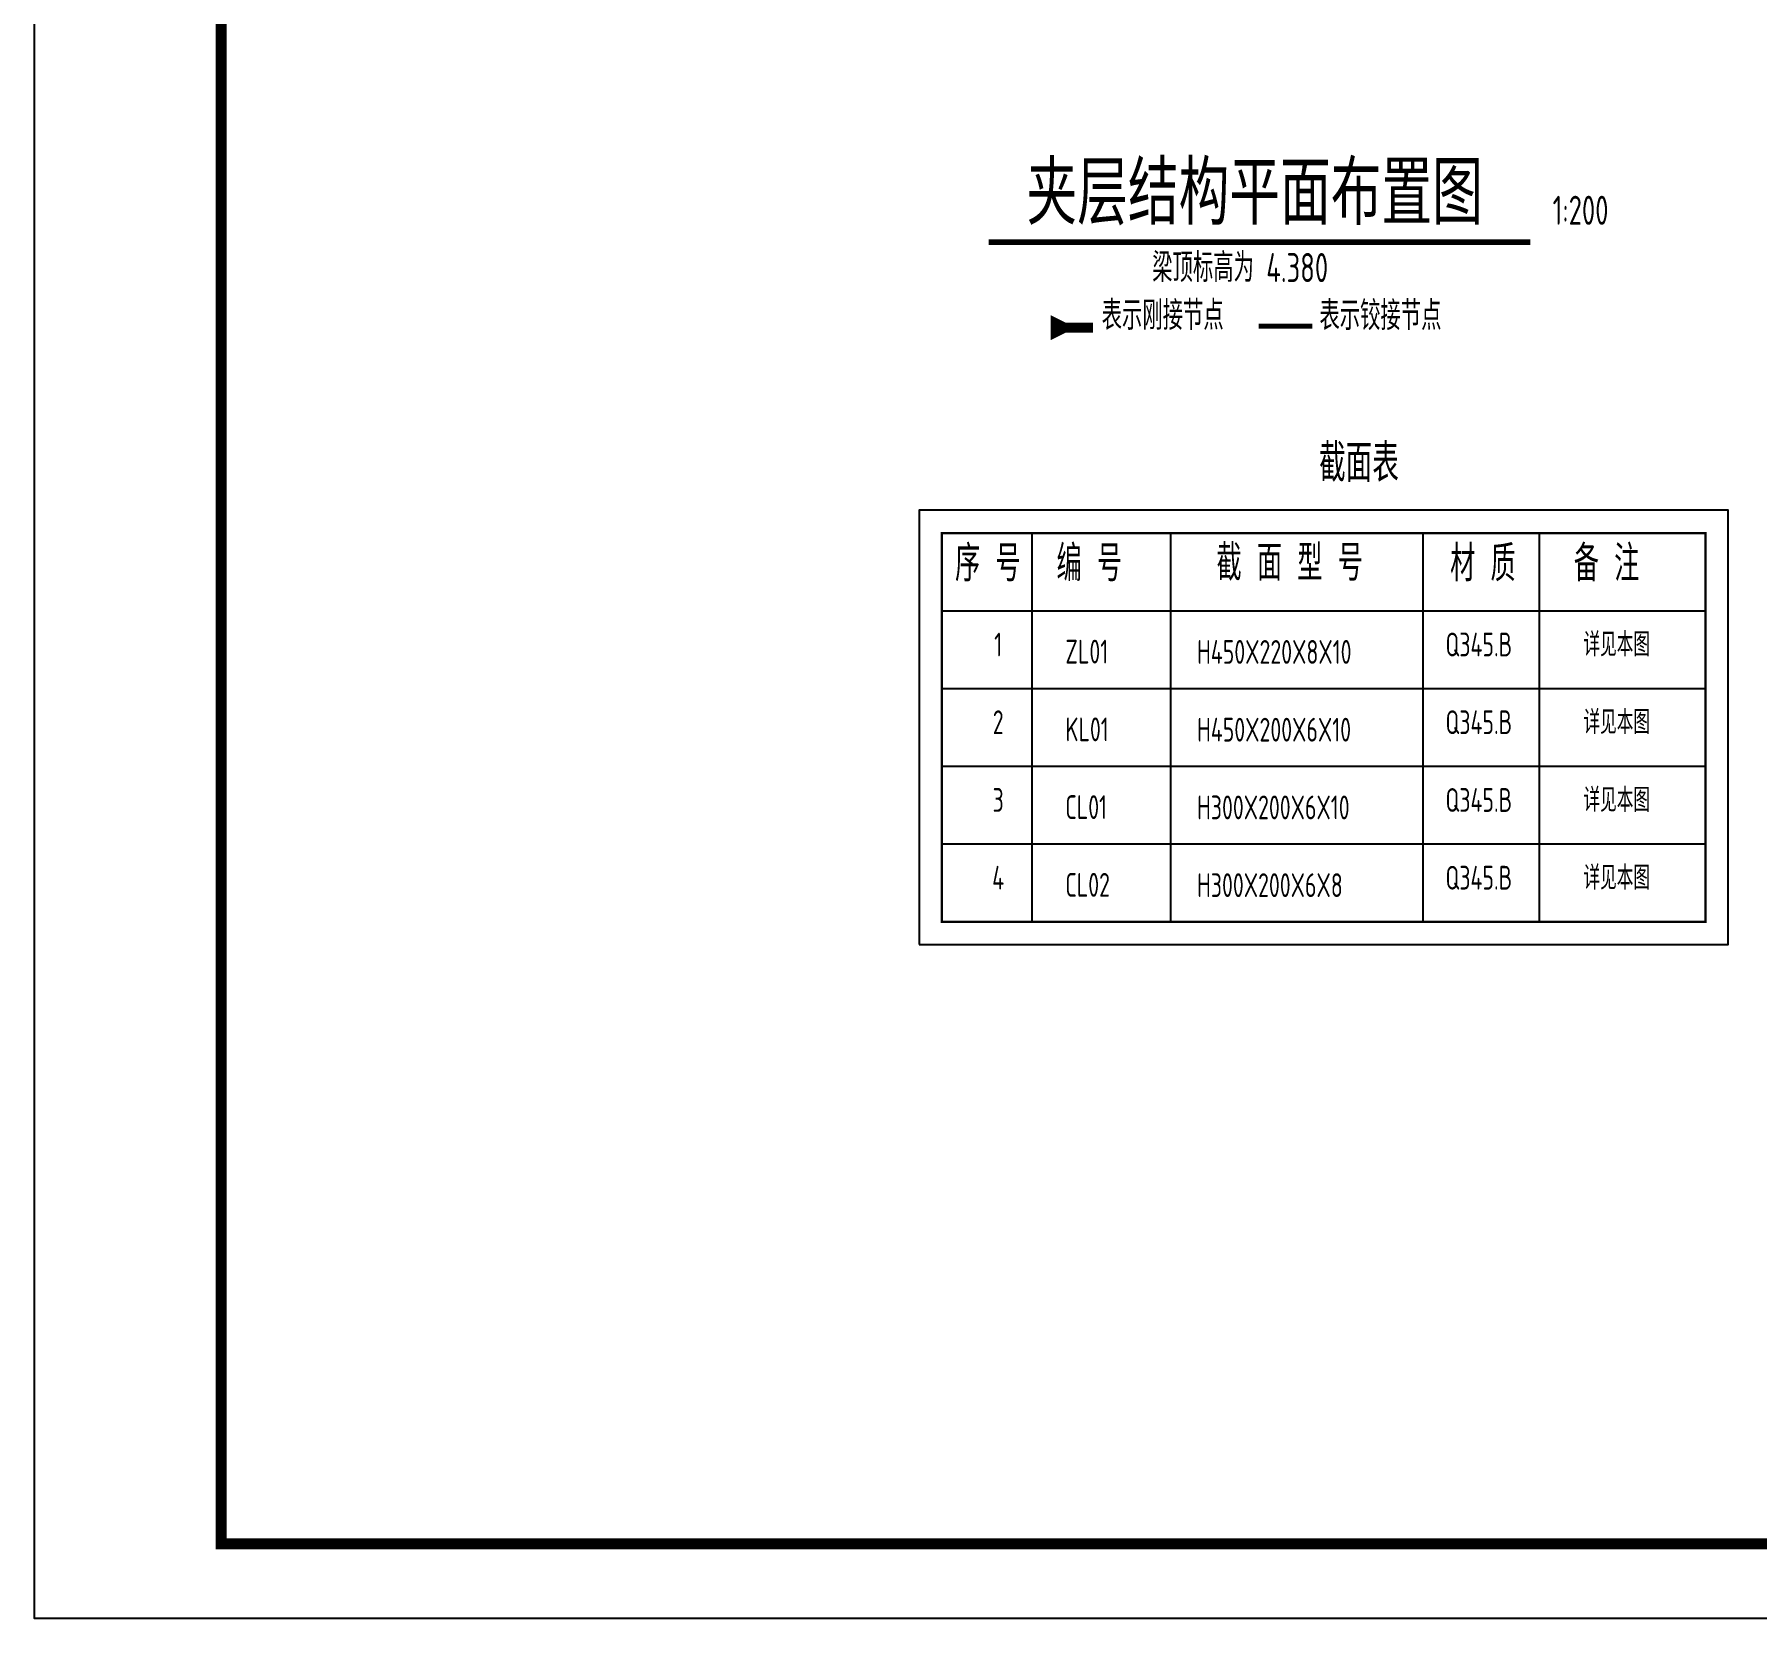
# Model space of a CAD drawing. Extents: x 180850 to 1399066, y 113487 to 334416.
# Drawn here: x 552678 to 585279, y 136382 to 166362 of the extents above; entities that cross this region are included whole.
import ezdxf
from ezdxf.enums import TextEntityAlignment as Align

# ---------------------------------------------------------------- set-up
doc = ezdxf.new("R2010")
doc.units = 0
doc.header["$LTSCALE"] = 1000
for name, color, linetype in [('DIM_SYMB', 3, 'Continuous'), ('Gjlx', 3, 'Continuous'), ('Jjlx', 2, 'Continuous'), ('LK 轮廓', 3, 'Continuous'), ('NUM', 7, 'Continuous'), ('PUB_TITLE', 4, 'Continuous'), ('STPM_RBEAM_SIG', 2, 'Continuous'), ('TEXT', 7, 'Continuous')]:
    doc.layers.add(name, color=color, linetype=linetype)
doc.styles.add('TSSD_Norm', font='tssdeng.shx', dxfattribs={"bigfont": 'hztxt.shx'})

msp = doc.modelspace()

# ---------------------------------------------------------------- linework, layer by layer
at = {"layer": 'DIM_SYMB', "const_width": 105}
msp.add_lwpolyline([(570739.43, 162429.85), (580998.42, 162429.85)], dxfattribs=at)
at = {"layer": 'Gjlx', "const_width": 187.5}
msp.add_lwpolyline([(571918.31, 160813.25), (572715.02, 160813.25)], dxfattribs=at)
at = {"layer": 'Jjlx', "const_width": 93.75}
msp.add_lwpolyline([(575853.06, 160839), (576867.54, 160839)], dxfattribs=at)
at = {"layer": 'LK 轮廓'}
for p, q in [((571557.29, 156926.25), (571557.29, 149570.05)), ((574186.38, 156926.25), (574186.38, 149570.05)), ((578958.79, 156926.25), (578958.79, 149570.05)), ((581161.58, 156926.25), (581161.58, 149570.05)), ((569856, 155455.01), (584310.67, 155455.01)), ((569856, 155455.01), (584310.67, 155455.01)), ((569856, 153983.77), (584310.67, 153983.77)), ((569856, 153983.77), (584310.67, 153983.77)), ((569856, 152512.53), (584310.67, 152512.53)), ((569856, 151041.29), (584310.67, 151041.29)), ((569856, 151041.29), (584310.67, 151041.29)), ((569856, 149570.05), (584310.67, 149570.05)), ((569856, 149570.05), (584310.67, 149570.05)), ((569856, 149570.05), (584310.67, 149570.05)), ((569856, 149570.05), (584310.67, 149570.05)), ((569856, 149570.05), (584310.67, 149570.05))]:
    msp.add_line(p, q, dxfattribs=at)
msp.add_lwpolyline([(569424, 149138.05), (584742.67, 149138.05), (584742.67, 157358.25), (569424, 157358.25)], close=True, dxfattribs=at)
at = {"layer": 'LK 轮廓', "const_width": 43.2}
msp.add_lwpolyline([(569856, 149570.05), (584310.67, 149570.05), (584310.67, 156926.25), (569856, 156926.25)], close=True, dxfattribs=at)
at = {"layer": 'PUB_TITLE'}
msp.add_lwpolyline([(552677.75, 220381.89), (671606.93, 220381.89), (671606.93, 136381.97), (552677.75, 136381.97)], close=True, dxfattribs=at)
at = {"layer": 'PUB_TITLE', "const_width": 212.12}
msp.add_lwpolyline([(556213.1, 137796.11), (556213.1, 218967.75), (670192.79, 218967.75), (670192.79, 137796.11)], close=True, dxfattribs=at)
at = {"layer": 'STPM_RBEAM_SIG'}
msp.add_lwpolyline([(571918.31, 160813.25, 468.75, 0, 0), (572387.06, 160813.25, 468.75, 0, 0)], format="xyseb", dxfattribs=at)

# ---------------------------------------------------------------- texts
at = {"layer": 'NUM', "linetype": 'ByBlock', "style": 'TSSD_Norm', "width": 0.8}
msp.add_text('夹层结构平面布置图', height=1200, dxfattribs=at).set_placement((571458.21, 162759.47))
at = {"layer": 'NUM', "style": 'TSSD_Norm', "width": 0.7}
for s, height, p in [('1:200', 550, (581418.42, 162759.47)), ('ZL01', 450, (572194.35, 154456.59)), ('H450X220X8X10', 450, (574687.77, 154450.69)), ('KL01', 450, (572194.35, 152985.35)), ('H450X200X6X10', 450, (574687.77, 152979.45)), ('CL01', 450, (572194.35, 151514.11)), ('H300X200X6X10', 450, (574687.77, 151508.21)), ('CL02', 450, (572194.35, 150042.87)), ('H300X200X6X8', 450, (574687.77, 150036.97))]:
    msp.add_text(s, height=height, dxfattribs=at).set_placement(p)
for s, p in [('梁顶标高为 4.380', (573838.31, 161510.28)), ('表示刚接节点', (572880.99, 160605.43)), ('表示铰接节点', (577003.79, 160601.6))]:
    msp.add_text(s, height=550, dxfattribs=at).set_placement(p, align=Align.BOTTOM_LEFT)
for s, p in [('1', (570921.84, 154456.59)), ('Q345.B', (580020.84, 154456.59)), ('详见本图', (582631.98, 154456.59)), ('2', (570921.84, 152985.35)), ('Q345.B', (580020.84, 152985.35)), ('详见本图', (582631.98, 152985.35)), ('3', (570921.84, 151514.11)), ('Q345.B', (580020.84, 151514.11)), ('详见本图', (582631.98, 151514.11)), ('4', (570921.84, 150042.87)), ('Q345.B', (580020.84, 150042.87)), ('详见本图', (582631.98, 150042.87))]:
    msp.add_text(s, height=450, dxfattribs=at).set_placement(p, align=Align.BOTTOM_CENTER)
at = {"layer": 'TEXT', "style": 'TSSD_Norm', "width": 0.7}
for s, height, p in [('截面表', 720, (577751.64, 157677.74)), ('序 号', 680, (570725.65, 155808.14)), ('编 号', 680, (572647.35, 155808.14)), ('截 面 型 号', 680, (576440.34, 155818.95)), ('材 质', 680, (580097.94, 155808.14)), ('备 注', 680, (582439.47, 155808.14))]:
    msp.add_text(s, height=height, dxfattribs=at).set_placement(p, align=Align.BOTTOM_CENTER)

doc.saveas('drawing.dxf')
